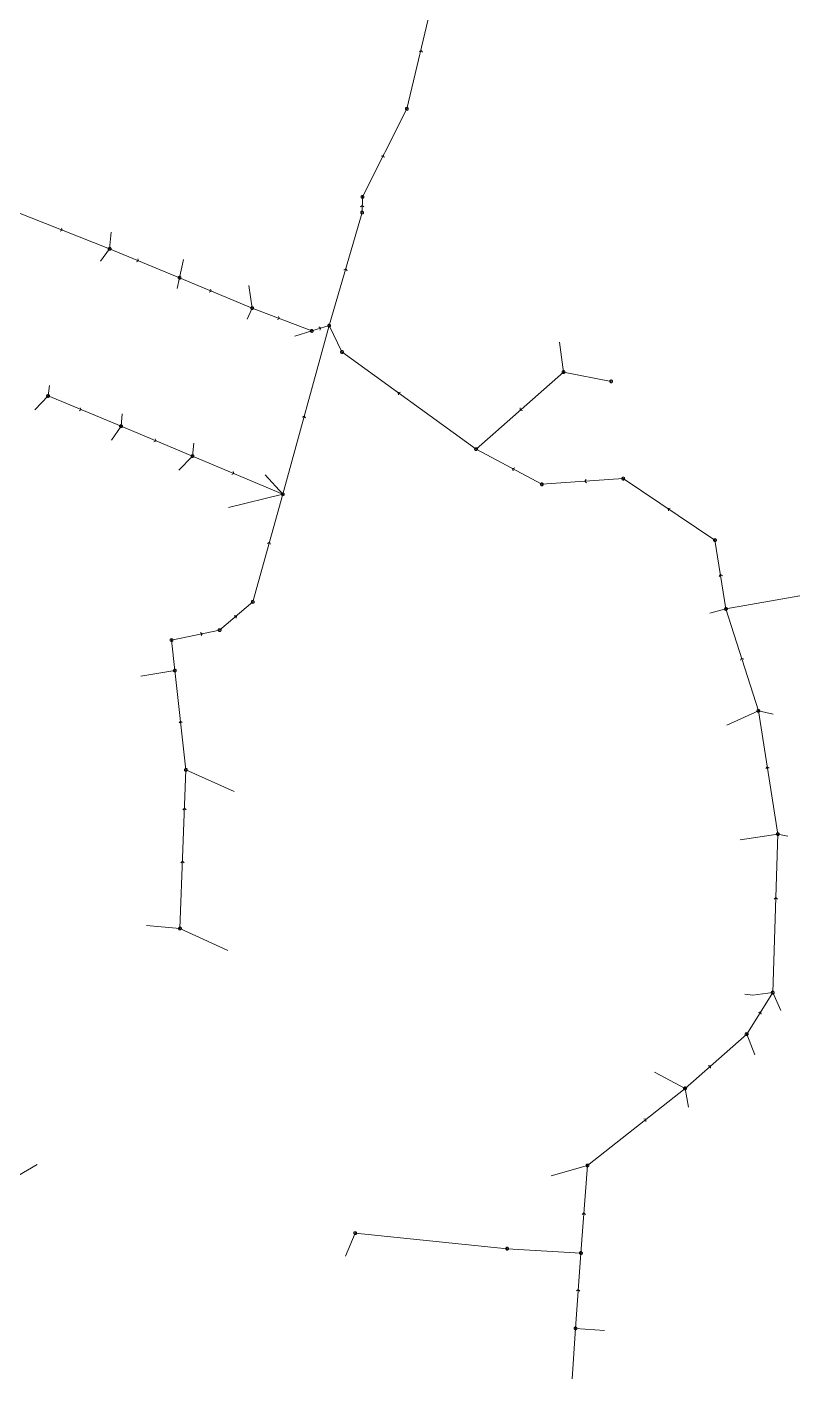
# Model space of a CAD drawing. Header units: metres. Extents: x 25504150 to 25508618, y 6694193 to 6702753.
# Drawn here: x 25505734.1 to 25505986.2, y 6701227.2 to 6701668.5 of the extents above; entities that cross this region are included whole.
import ezdxf

# ---------------------------------------------------------------- set-up
doc = ezdxf.new("R2010")
doc.units = ezdxf.units.M
for name, pattern in [('Sewer_node', [0]), ('Viemariputket', [0]), ('Viemarivarusteet', [0])]:
    doc.linetypes.add(name, pattern=pattern)
for name, color, linetype, lineweight in [('Sewer_node', 7, 'Sewer_node', 0), ('Viemariputket', 7, 'Viemariputket', 0), ('Viemarivarusteet', 7, 'Viemarivarusteet', 0)]:
    doc.layers.add(name, color=color, linetype=linetype, lineweight=lineweight)

msp = doc.modelspace()

# ---------------------------------------------------------------- linework, layer by layer
at = {"layer": 'Sewer_node', "color": 46, "linetype": 'Continuous', "true_color": 0x7f5f00, "flags": 128}
for points in [[(25505863.06, 6701660.3), (25505862.66, 6701660.93), (25505862.03, 6701660.53)], [(25505850.59, 6701625.96), (25505850.34, 6701626.66), (25505849.63, 6701626.42)], [(25505843.95, 6701609.81), (25505843.42, 6701610.34), (25505842.89, 6701609.82)], [(25505744.93, 6701601.92), (25505745.61, 6701602.24), (25505745.31, 6701602.91)], [(25505769.8, 6701591.91), (25505770.49, 6701592.22), (25505770.2, 6701592.9)], [(25505838.47, 6701589), (25505838.09, 6701589.65), (25505837.45, 6701589.28)], [(25505793.53, 6701582.02), (25505794.21, 6701582.32), (25505793.92, 6701583)], [(25505815.77, 6701573.06), (25505816.45, 6701573.39), (25505816.14, 6701574.06)], [(25505829.58, 6701569.62), (25505829.92, 6701570.29), (25505829.26, 6701570.63)], [(25505855.87, 6701549.34), (25505855.13, 6701549.2), (25505855.26, 6701548.47)], [(25505751.06, 6701543.31), (25505751.75, 6701543.61), (25505751.46, 6701544.29)], [(25505894.99, 6701544.21), (25505894.96, 6701543.46), (25505895.7, 6701543.42)], [(25505824.93, 6701540.93), (25505824.54, 6701541.57), (25505823.9, 6701541.19)], [(25505775.47, 6701533.15), (25505776.15, 6701533.45), (25505775.87, 6701534.13)], [(25505893.2, 6701524.62), (25505892.49, 6701524.38), (25505892.72, 6701523.67)], [(25505800.88, 6701522.47), (25505801.57, 6701522.78), (25505801.28, 6701523.46)], [(25505916.51, 6701520.83), (25505916.03, 6701520.25), (25505916.6, 6701519.77)], [(25505943.93, 6701511.51), (25505943.2, 6701511.34), (25505943.35, 6701510.62)], [(25505813.53, 6701499.69), (25505813.15, 6701500.34), (25505812.51, 6701499.97)], [(25505960.93, 6701489.39), (25505960.31, 6701489.81), (25505959.89, 6701489.21)], [(25505802.31, 6701475.55), (25505802.36, 6701476.3), (25505801.62, 6701476.36)], [(25505790.86, 6701469.88), (25505791.25, 6701470.52), (25505790.63, 6701470.91)], [(25505967.89, 6701462.17), (25505967.21, 6701462.49), (25505966.88, 6701461.83)], [(25505784.74, 6701441.5), (25505784.14, 6701441.95), (25505783.68, 6701441.37)], [(25505976.18, 6701426.64), (25505975.56, 6701427.06), (25505975.13, 6701426.46)], [(25505785.96, 6701413.01), (25505785.43, 6701413.54), (25505784.9, 6701413.03)], [(25505785.31, 6701395.68), (25505784.79, 6701396.21), (25505784.25, 6701395.7)], [(25505978.89, 6701383.83), (25505978.36, 6701384.36), (25505977.83, 6701383.85)], [(25505973.58, 6701346.3), (25505973.39, 6701347.03), (25505972.67, 6701346.85)], [(25505957.07, 6701328.7), (25505957.1, 6701329.45), (25505956.35, 6701329.49)], [(25505935.94, 6701311.28), (25505936.01, 6701312.03), (25505935.27, 6701312.1)], [(25505916.27, 6701280.88), (25505915.77, 6701281.44), (25505915.21, 6701280.95)], [(25505914.44, 6701255.92), (25505913.93, 6701256.48), (25505913.38, 6701255.98)]]:
    msp.add_lwpolyline(points, dxfattribs=at)
for points, elevation in [([(25505858.46, 6701641.86), (25505858.45, 6701641.93), (25505858.44, 6701642), (25505858.41, 6701642.07), (25505858.37, 6701642.13), (25505858.33, 6701642.19), (25505858.27, 6701642.23), (25505858.21, 6701642.27), (25505858.14, 6701642.3), (25505858.07, 6701642.31), (25505858, 6701642.32), (25505857.93, 6701642.31), (25505857.86, 6701642.3), (25505857.79, 6701642.27), (25505857.73, 6701642.23), (25505857.67, 6701642.19), (25505857.63, 6701642.13), (25505857.59, 6701642.07), (25505857.56, 6701642), (25505857.55, 6701641.93), (25505857.54, 6701641.86), (25505857.55, 6701641.79), (25505857.56, 6701641.72), (25505857.59, 6701641.65), (25505857.63, 6701641.59), (25505857.67, 6701641.53), (25505857.73, 6701641.49), (25505857.79, 6701641.45), (25505857.86, 6701641.42), (25505857.93, 6701641.41), (25505858, 6701641.4), (25505858.07, 6701641.41), (25505858.14, 6701641.42), (25505858.21, 6701641.45), (25505858.27, 6701641.49), (25505858.33, 6701641.53), (25505858.37, 6701641.59), (25505858.41, 6701641.65), (25505858.44, 6701641.72), (25505858.45, 6701641.79)], 42.02), ([(25505843.97, 6701613.08), (25505843.96, 6701613.15), (25505843.95, 6701613.22), (25505843.92, 6701613.29), (25505843.88, 6701613.35), (25505843.84, 6701613.41), (25505843.78, 6701613.45), (25505843.72, 6701613.49), (25505843.65, 6701613.52), (25505843.58, 6701613.53), (25505843.51, 6701613.54), (25505843.44, 6701613.53), (25505843.37, 6701613.52), (25505843.3, 6701613.49), (25505843.24, 6701613.45), (25505843.18, 6701613.41), (25505843.14, 6701613.35), (25505843.1, 6701613.29), (25505843.07, 6701613.22), (25505843.06, 6701613.15), (25505843.05, 6701613.08), (25505843.06, 6701613.01), (25505843.07, 6701612.94), (25505843.1, 6701612.87), (25505843.14, 6701612.81), (25505843.18, 6701612.75), (25505843.24, 6701612.71), (25505843.3, 6701612.67), (25505843.37, 6701612.64), (25505843.44, 6701612.63), (25505843.51, 6701612.62), (25505843.58, 6701612.63), (25505843.65, 6701612.64), (25505843.72, 6701612.67), (25505843.78, 6701612.71), (25505843.84, 6701612.75), (25505843.88, 6701612.81), (25505843.92, 6701612.87), (25505843.95, 6701612.94), (25505843.96, 6701613.01)], 42.11), ([(25505843.85, 6701607.98), (25505843.84, 6701608.05), (25505843.83, 6701608.12), (25505843.8, 6701608.19), (25505843.76, 6701608.25), (25505843.72, 6701608.31), (25505843.66, 6701608.35), (25505843.6, 6701608.39), (25505843.53, 6701608.42), (25505843.46, 6701608.43), (25505843.39, 6701608.44), (25505843.32, 6701608.43), (25505843.25, 6701608.42), (25505843.18, 6701608.39), (25505843.12, 6701608.35), (25505843.06, 6701608.31), (25505843.02, 6701608.25), (25505842.98, 6701608.19), (25505842.95, 6701608.12), (25505842.94, 6701608.05), (25505842.93, 6701607.98), (25505842.94, 6701607.91), (25505842.95, 6701607.84), (25505842.98, 6701607.77), (25505843.02, 6701607.71), (25505843.06, 6701607.65), (25505843.12, 6701607.61), (25505843.18, 6701607.57), (25505843.25, 6701607.54), (25505843.32, 6701607.53), (25505843.39, 6701607.52), (25505843.46, 6701607.53), (25505843.53, 6701607.54), (25505843.6, 6701607.57), (25505843.66, 6701607.61), (25505843.72, 6701607.65), (25505843.76, 6701607.71), (25505843.8, 6701607.77), (25505843.83, 6701607.84), (25505843.84, 6701607.91)], 41.41), ([(25505761.49, 6701596.15), (25505761.48, 6701596.22), (25505761.47, 6701596.29), (25505761.44, 6701596.36), (25505761.4, 6701596.42), (25505761.36, 6701596.48), (25505761.3, 6701596.52), (25505761.24, 6701596.56), (25505761.17, 6701596.59), (25505761.1, 6701596.6), (25505761.03, 6701596.61), (25505760.96, 6701596.6), (25505760.89, 6701596.59), (25505760.82, 6701596.56), (25505760.76, 6701596.52), (25505760.7, 6701596.48), (25505760.66, 6701596.42), (25505760.62, 6701596.36), (25505760.59, 6701596.29), (25505760.58, 6701596.22), (25505760.57, 6701596.15), (25505760.58, 6701596.08), (25505760.59, 6701596.01), (25505760.62, 6701595.94), (25505760.66, 6701595.88), (25505760.7, 6701595.82), (25505760.76, 6701595.78), (25505760.82, 6701595.74), (25505760.89, 6701595.71), (25505760.96, 6701595.7), (25505761.03, 6701595.69), (25505761.1, 6701595.7), (25505761.17, 6701595.71), (25505761.24, 6701595.74), (25505761.3, 6701595.78), (25505761.36, 6701595.82), (25505761.4, 6701595.88), (25505761.44, 6701595.94), (25505761.47, 6701596.01), (25505761.48, 6701596.08)], 42.6), ([(25505784.29, 6701586.71), (25505784.28, 6701586.78), (25505784.27, 6701586.85), (25505784.24, 6701586.92), (25505784.2, 6701586.98), (25505784.16, 6701587.04), (25505784.1, 6701587.08), (25505784.04, 6701587.12), (25505783.97, 6701587.15), (25505783.9, 6701587.16), (25505783.83, 6701587.17), (25505783.76, 6701587.16), (25505783.69, 6701587.15), (25505783.62, 6701587.12), (25505783.56, 6701587.08), (25505783.5, 6701587.04), (25505783.46, 6701586.98), (25505783.42, 6701586.92), (25505783.39, 6701586.85), (25505783.38, 6701586.78), (25505783.37, 6701586.71), (25505783.38, 6701586.64), (25505783.39, 6701586.57), (25505783.42, 6701586.5), (25505783.46, 6701586.44), (25505783.5, 6701586.38), (25505783.56, 6701586.34), (25505783.62, 6701586.3), (25505783.69, 6701586.27), (25505783.76, 6701586.26), (25505783.83, 6701586.25), (25505783.9, 6701586.26), (25505783.97, 6701586.27), (25505784.04, 6701586.3), (25505784.1, 6701586.34), (25505784.16, 6701586.38), (25505784.2, 6701586.44), (25505784.24, 6701586.5), (25505784.27, 6701586.57), (25505784.28, 6701586.64)], 42.48), ([(25505807.98, 6701576.8), (25505807.97, 6701576.87), (25505807.96, 6701576.94), (25505807.93, 6701577.01), (25505807.89, 6701577.07), (25505807.85, 6701577.13), (25505807.79, 6701577.17), (25505807.73, 6701577.21), (25505807.66, 6701577.24), (25505807.59, 6701577.25), (25505807.52, 6701577.26), (25505807.45, 6701577.25), (25505807.38, 6701577.24), (25505807.31, 6701577.21), (25505807.25, 6701577.17), (25505807.19, 6701577.13), (25505807.15, 6701577.07), (25505807.11, 6701577.01), (25505807.08, 6701576.94), (25505807.07, 6701576.87), (25505807.06, 6701576.8), (25505807.07, 6701576.73), (25505807.08, 6701576.66), (25505807.11, 6701576.59), (25505807.15, 6701576.53), (25505807.19, 6701576.47), (25505807.25, 6701576.43), (25505807.31, 6701576.39), (25505807.38, 6701576.36), (25505807.45, 6701576.35), (25505807.52, 6701576.34), (25505807.59, 6701576.35), (25505807.66, 6701576.36), (25505807.73, 6701576.39), (25505807.79, 6701576.43), (25505807.85, 6701576.47), (25505807.89, 6701576.53), (25505807.93, 6701576.59), (25505807.96, 6701576.66), (25505807.97, 6701576.73)], 42.34), ([(25505827.44, 6701569.34), (25505827.43, 6701569.41), (25505827.42, 6701569.48), (25505827.39, 6701569.55), (25505827.35, 6701569.61), (25505827.31, 6701569.67), (25505827.25, 6701569.71), (25505827.19, 6701569.75), (25505827.12, 6701569.78), (25505827.05, 6701569.79), (25505826.98, 6701569.8), (25505826.91, 6701569.79), (25505826.84, 6701569.78), (25505826.77, 6701569.75), (25505826.71, 6701569.71), (25505826.65, 6701569.67), (25505826.61, 6701569.61), (25505826.57, 6701569.55), (25505826.54, 6701569.48), (25505826.53, 6701569.41), (25505826.52, 6701569.34), (25505826.53, 6701569.27), (25505826.54, 6701569.2), (25505826.57, 6701569.13), (25505826.61, 6701569.07), (25505826.65, 6701569.01), (25505826.71, 6701568.97), (25505826.77, 6701568.93), (25505826.84, 6701568.9), (25505826.91, 6701568.89), (25505826.98, 6701568.88), (25505827.05, 6701568.89), (25505827.12, 6701568.9), (25505827.19, 6701568.93), (25505827.25, 6701568.97), (25505827.31, 6701569.01), (25505827.35, 6701569.07), (25505827.39, 6701569.13), (25505827.42, 6701569.2), (25505827.43, 6701569.27)], 42.25), ([(25505833.11, 6701571.08), (25505833.1, 6701571.15), (25505833.09, 6701571.22), (25505833.06, 6701571.29), (25505833.02, 6701571.35), (25505832.98, 6701571.41), (25505832.92, 6701571.45), (25505832.86, 6701571.49), (25505832.79, 6701571.52), (25505832.72, 6701571.53), (25505832.65, 6701571.54), (25505832.58, 6701571.53), (25505832.51, 6701571.52), (25505832.44, 6701571.49), (25505832.38, 6701571.45), (25505832.32, 6701571.41), (25505832.28, 6701571.35), (25505832.24, 6701571.29), (25505832.21, 6701571.22), (25505832.2, 6701571.15), (25505832.19, 6701571.08), (25505832.2, 6701571.01), (25505832.21, 6701570.94), (25505832.24, 6701570.87), (25505832.28, 6701570.81), (25505832.32, 6701570.75), (25505832.38, 6701570.71), (25505832.44, 6701570.67), (25505832.51, 6701570.64), (25505832.58, 6701570.63), (25505832.65, 6701570.62), (25505832.72, 6701570.63), (25505832.79, 6701570.64), (25505832.86, 6701570.67), (25505832.92, 6701570.71), (25505832.98, 6701570.75), (25505833.02, 6701570.81), (25505833.06, 6701570.87), (25505833.09, 6701570.94), (25505833.1, 6701571.01)], 41.82), ([(25505837.29, 6701562.47), (25505837.28, 6701562.54), (25505837.27, 6701562.61), (25505837.24, 6701562.68), (25505837.2, 6701562.74), (25505837.16, 6701562.8), (25505837.1, 6701562.84), (25505837.04, 6701562.88), (25505836.97, 6701562.91), (25505836.9, 6701562.92), (25505836.83, 6701562.93), (25505836.76, 6701562.92), (25505836.69, 6701562.91), (25505836.62, 6701562.88), (25505836.56, 6701562.84), (25505836.5, 6701562.8), (25505836.46, 6701562.74), (25505836.42, 6701562.68), (25505836.39, 6701562.61), (25505836.38, 6701562.54), (25505836.37, 6701562.47), (25505836.38, 6701562.4), (25505836.39, 6701562.33), (25505836.42, 6701562.26), (25505836.46, 6701562.2), (25505836.5, 6701562.14), (25505836.56, 6701562.1), (25505836.62, 6701562.06), (25505836.69, 6701562.03), (25505836.76, 6701562.02), (25505836.83, 6701562.01), (25505836.9, 6701562.02), (25505836.97, 6701562.03), (25505837.04, 6701562.06), (25505837.1, 6701562.1), (25505837.16, 6701562.14), (25505837.2, 6701562.2), (25505837.24, 6701562.26), (25505837.27, 6701562.33), (25505837.28, 6701562.4)], 42.02), ([(25505909.58, 6701555.93), (25505909.57, 6701556), (25505909.56, 6701556.08), (25505909.53, 6701556.14), (25505909.49, 6701556.21), (25505909.44, 6701556.26), (25505909.39, 6701556.31), (25505909.32, 6701556.35), (25505909.26, 6701556.38), (25505909.18, 6701556.39), (25505909.11, 6701556.4), (25505909.04, 6701556.39), (25505908.96, 6701556.38), (25505908.9, 6701556.35), (25505908.83, 6701556.31), (25505908.78, 6701556.26), (25505908.73, 6701556.21), (25505908.69, 6701556.14), (25505908.66, 6701556.08), (25505908.65, 6701556), (25505908.64, 6701555.93), (25505908.65, 6701555.86), (25505908.66, 6701555.78), (25505908.69, 6701555.72), (25505908.73, 6701555.65), (25505908.78, 6701555.6), (25505908.83, 6701555.55), (25505908.9, 6701555.51), (25505908.96, 6701555.48), (25505909.04, 6701555.47), (25505909.11, 6701555.46), (25505909.18, 6701555.47), (25505909.26, 6701555.48), (25505909.32, 6701555.51), (25505909.39, 6701555.55), (25505909.44, 6701555.6), (25505909.49, 6701555.65), (25505909.53, 6701555.72), (25505909.56, 6701555.78), (25505909.57, 6701555.86)], 42.89), ([(25505741.38, 6701548.11), (25505741.37, 6701548.18), (25505741.36, 6701548.25), (25505741.33, 6701548.32), (25505741.29, 6701548.38), (25505741.25, 6701548.44), (25505741.19, 6701548.48), (25505741.13, 6701548.52), (25505741.06, 6701548.55), (25505740.99, 6701548.56), (25505740.92, 6701548.57), (25505740.85, 6701548.56), (25505740.78, 6701548.55), (25505740.71, 6701548.52), (25505740.65, 6701548.48), (25505740.59, 6701548.44), (25505740.55, 6701548.38), (25505740.51, 6701548.32), (25505740.48, 6701548.25), (25505740.47, 6701548.18), (25505740.46, 6701548.11), (25505740.47, 6701548.04), (25505740.48, 6701547.97), (25505740.51, 6701547.9), (25505740.55, 6701547.84), (25505740.59, 6701547.78), (25505740.65, 6701547.74), (25505740.71, 6701547.7), (25505740.78, 6701547.67), (25505740.85, 6701547.66), (25505740.92, 6701547.65), (25505740.99, 6701547.66), (25505741.06, 6701547.67), (25505741.13, 6701547.7), (25505741.19, 6701547.74), (25505741.25, 6701547.78), (25505741.29, 6701547.84), (25505741.33, 6701547.9), (25505741.36, 6701547.97), (25505741.37, 6701548.04)], 42.96), ([(25505765.2, 6701538.23), (25505765.19, 6701538.3), (25505765.18, 6701538.37), (25505765.15, 6701538.44), (25505765.11, 6701538.5), (25505765.07, 6701538.56), (25505765.01, 6701538.6), (25505764.95, 6701538.64), (25505764.88, 6701538.67), (25505764.81, 6701538.68), (25505764.74, 6701538.69), (25505764.67, 6701538.68), (25505764.6, 6701538.67), (25505764.53, 6701538.64), (25505764.47, 6701538.6), (25505764.41, 6701538.56), (25505764.37, 6701538.5), (25505764.33, 6701538.44), (25505764.3, 6701538.37), (25505764.29, 6701538.3), (25505764.28, 6701538.23), (25505764.29, 6701538.16), (25505764.3, 6701538.09), (25505764.33, 6701538.02), (25505764.37, 6701537.96), (25505764.41, 6701537.9), (25505764.47, 6701537.86), (25505764.53, 6701537.82), (25505764.6, 6701537.79), (25505764.67, 6701537.78), (25505764.74, 6701537.77), (25505764.81, 6701537.78), (25505764.88, 6701537.79), (25505764.95, 6701537.82), (25505765.01, 6701537.86), (25505765.07, 6701537.9), (25505765.11, 6701537.96), (25505765.15, 6701538.02), (25505765.18, 6701538.09), (25505765.19, 6701538.16)], 42.78), ([(25505788.49, 6701528.48), (25505788.48, 6701528.55), (25505788.47, 6701528.62), (25505788.44, 6701528.69), (25505788.4, 6701528.75), (25505788.36, 6701528.81), (25505788.3, 6701528.85), (25505788.24, 6701528.89), (25505788.17, 6701528.92), (25505788.1, 6701528.93), (25505788.03, 6701528.94), (25505787.96, 6701528.93), (25505787.89, 6701528.92), (25505787.82, 6701528.89), (25505787.76, 6701528.85), (25505787.7, 6701528.81), (25505787.66, 6701528.75), (25505787.62, 6701528.69), (25505787.59, 6701528.62), (25505787.58, 6701528.55), (25505787.57, 6701528.48), (25505787.58, 6701528.41), (25505787.59, 6701528.34), (25505787.62, 6701528.27), (25505787.66, 6701528.21), (25505787.7, 6701528.15), (25505787.76, 6701528.11), (25505787.82, 6701528.07), (25505787.89, 6701528.04), (25505787.96, 6701528.03), (25505788.03, 6701528.02), (25505788.1, 6701528.03), (25505788.17, 6701528.04), (25505788.24, 6701528.07), (25505788.3, 6701528.11), (25505788.36, 6701528.15), (25505788.4, 6701528.21), (25505788.44, 6701528.27), (25505788.47, 6701528.34), (25505788.48, 6701528.41)], 42.61), ([(25505881.02, 6701530.77), (25505881.01, 6701530.84), (25505881, 6701530.91), (25505880.97, 6701530.98), (25505880.93, 6701531.04), (25505880.89, 6701531.1), (25505880.83, 6701531.14), (25505880.77, 6701531.18), (25505880.7, 6701531.21), (25505880.63, 6701531.22), (25505880.56, 6701531.23), (25505880.49, 6701531.22), (25505880.42, 6701531.21), (25505880.35, 6701531.18), (25505880.29, 6701531.14), (25505880.23, 6701531.1), (25505880.19, 6701531.04), (25505880.15, 6701530.98), (25505880.12, 6701530.91), (25505880.11, 6701530.84), (25505880.1, 6701530.77), (25505880.11, 6701530.7), (25505880.12, 6701530.63), (25505880.15, 6701530.56), (25505880.19, 6701530.5), (25505880.23, 6701530.44), (25505880.29, 6701530.4), (25505880.35, 6701530.36), (25505880.42, 6701530.33), (25505880.49, 6701530.32), (25505880.56, 6701530.31), (25505880.63, 6701530.32), (25505880.7, 6701530.33), (25505880.77, 6701530.36), (25505880.83, 6701530.4), (25505880.89, 6701530.44), (25505880.93, 6701530.5), (25505880.97, 6701530.56), (25505881, 6701530.63), (25505881.01, 6701530.7)], 43.28), ([(25505929.06, 6701521.13), (25505929.05, 6701521.2), (25505929.04, 6701521.27), (25505929.01, 6701521.34), (25505928.97, 6701521.4), (25505928.93, 6701521.46), (25505928.87, 6701521.5), (25505928.81, 6701521.54), (25505928.74, 6701521.57), (25505928.67, 6701521.58), (25505928.6, 6701521.59), (25505928.53, 6701521.58), (25505928.46, 6701521.57), (25505928.39, 6701521.54), (25505928.33, 6701521.5), (25505928.27, 6701521.46), (25505928.23, 6701521.4), (25505928.19, 6701521.34), (25505928.16, 6701521.27), (25505928.15, 6701521.2), (25505928.14, 6701521.13), (25505928.15, 6701521.06), (25505928.16, 6701520.99), (25505928.19, 6701520.92), (25505928.23, 6701520.86), (25505928.27, 6701520.8), (25505928.33, 6701520.76), (25505928.39, 6701520.72), (25505928.46, 6701520.69), (25505928.53, 6701520.68), (25505928.6, 6701520.67), (25505928.67, 6701520.68), (25505928.74, 6701520.69), (25505928.81, 6701520.72), (25505928.87, 6701520.76), (25505928.93, 6701520.8), (25505928.97, 6701520.86), (25505929.01, 6701520.92), (25505929.04, 6701520.99), (25505929.05, 6701521.06)], 42.02), ([(25505817.99, 6701516.05), (25505817.98, 6701516.12), (25505817.97, 6701516.19), (25505817.94, 6701516.26), (25505817.9, 6701516.32), (25505817.86, 6701516.38), (25505817.8, 6701516.42), (25505817.74, 6701516.46), (25505817.67, 6701516.49), (25505817.6, 6701516.5), (25505817.53, 6701516.51), (25505817.46, 6701516.5), (25505817.39, 6701516.49), (25505817.32, 6701516.46), (25505817.26, 6701516.42), (25505817.2, 6701516.38), (25505817.16, 6701516.32), (25505817.12, 6701516.26), (25505817.09, 6701516.19), (25505817.08, 6701516.12), (25505817.07, 6701516.05), (25505817.08, 6701515.98), (25505817.09, 6701515.91), (25505817.12, 6701515.84), (25505817.16, 6701515.78), (25505817.2, 6701515.72), (25505817.26, 6701515.68), (25505817.32, 6701515.64), (25505817.39, 6701515.61), (25505817.46, 6701515.6), (25505817.53, 6701515.59), (25505817.6, 6701515.6), (25505817.67, 6701515.61), (25505817.74, 6701515.64), (25505817.8, 6701515.68), (25505817.86, 6701515.72), (25505817.9, 6701515.78), (25505817.94, 6701515.84), (25505817.97, 6701515.91), (25505817.98, 6701515.98)], 42.37), ([(25505902.49, 6701519.27), (25505902.48, 6701519.34), (25505902.47, 6701519.41), (25505902.44, 6701519.48), (25505902.4, 6701519.54), (25505902.36, 6701519.6), (25505902.3, 6701519.64), (25505902.24, 6701519.68), (25505902.17, 6701519.71), (25505902.1, 6701519.72), (25505902.03, 6701519.73), (25505901.96, 6701519.72), (25505901.89, 6701519.71), (25505901.82, 6701519.68), (25505901.76, 6701519.64), (25505901.7, 6701519.6), (25505901.66, 6701519.54), (25505901.62, 6701519.48), (25505901.59, 6701519.41), (25505901.58, 6701519.34), (25505901.57, 6701519.27), (25505901.58, 6701519.2), (25505901.59, 6701519.13), (25505901.62, 6701519.06), (25505901.66, 6701519), (25505901.7, 6701518.94), (25505901.76, 6701518.9), (25505901.82, 6701518.86), (25505901.89, 6701518.83), (25505901.96, 6701518.82), (25505902.03, 6701518.81), (25505902.1, 6701518.82), (25505902.17, 6701518.83), (25505902.24, 6701518.86), (25505902.3, 6701518.9), (25505902.36, 6701518.94), (25505902.4, 6701519), (25505902.44, 6701519.06), (25505902.47, 6701519.13), (25505902.48, 6701519.2)], 42.92), ([(25505958.99, 6701501.07), (25505958.98, 6701501.14), (25505958.97, 6701501.22), (25505958.94, 6701501.28), (25505958.9, 6701501.35), (25505958.85, 6701501.4), (25505958.8, 6701501.45), (25505958.73, 6701501.49), (25505958.67, 6701501.52), (25505958.59, 6701501.53), (25505958.52, 6701501.54), (25505958.45, 6701501.53), (25505958.37, 6701501.52), (25505958.31, 6701501.49), (25505958.24, 6701501.45), (25505958.19, 6701501.4), (25505958.14, 6701501.35), (25505958.1, 6701501.28), (25505958.07, 6701501.22), (25505958.06, 6701501.14), (25505958.05, 6701501.07), (25505958.06, 6701501), (25505958.07, 6701500.92), (25505958.1, 6701500.86), (25505958.14, 6701500.79), (25505958.19, 6701500.74), (25505958.24, 6701500.69), (25505958.31, 6701500.65), (25505958.37, 6701500.62), (25505958.45, 6701500.61), (25505958.52, 6701500.6), (25505958.59, 6701500.61), (25505958.67, 6701500.62), (25505958.73, 6701500.65), (25505958.8, 6701500.69), (25505958.85, 6701500.74), (25505958.9, 6701500.79), (25505958.94, 6701500.86), (25505958.97, 6701500.92), (25505958.98, 6701501)], 42.82), ([(25505808.18, 6701480.9), (25505808.17, 6701480.97), (25505808.16, 6701481.04), (25505808.13, 6701481.11), (25505808.09, 6701481.17), (25505808.05, 6701481.23), (25505807.99, 6701481.27), (25505807.93, 6701481.31), (25505807.86, 6701481.34), (25505807.79, 6701481.35), (25505807.72, 6701481.36), (25505807.65, 6701481.35), (25505807.58, 6701481.34), (25505807.51, 6701481.31), (25505807.45, 6701481.27), (25505807.39, 6701481.23), (25505807.35, 6701481.17), (25505807.31, 6701481.11), (25505807.28, 6701481.04), (25505807.27, 6701480.97), (25505807.26, 6701480.9), (25505807.27, 6701480.83), (25505807.28, 6701480.76), (25505807.31, 6701480.69), (25505807.35, 6701480.63), (25505807.39, 6701480.57), (25505807.45, 6701480.53), (25505807.51, 6701480.49), (25505807.58, 6701480.46), (25505807.65, 6701480.45), (25505807.72, 6701480.44), (25505807.79, 6701480.45), (25505807.86, 6701480.46), (25505807.93, 6701480.49), (25505807.99, 6701480.53), (25505808.05, 6701480.57), (25505808.09, 6701480.63), (25505808.13, 6701480.69), (25505808.16, 6701480.76), (25505808.17, 6701480.83)], 42.57), ([(25505962.56, 6701478.58), (25505962.55, 6701478.65), (25505962.54, 6701478.72), (25505962.51, 6701478.79), (25505962.47, 6701478.85), (25505962.43, 6701478.91), (25505962.37, 6701478.95), (25505962.31, 6701478.99), (25505962.24, 6701479.02), (25505962.17, 6701479.03), (25505962.1, 6701479.04), (25505962.03, 6701479.03), (25505961.96, 6701479.02), (25505961.89, 6701478.99), (25505961.83, 6701478.95), (25505961.77, 6701478.91), (25505961.73, 6701478.85), (25505961.69, 6701478.79), (25505961.66, 6701478.72), (25505961.65, 6701478.65), (25505961.64, 6701478.58), (25505961.65, 6701478.51), (25505961.66, 6701478.44), (25505961.69, 6701478.37), (25505961.73, 6701478.31), (25505961.77, 6701478.25), (25505961.83, 6701478.21), (25505961.89, 6701478.17), (25505961.96, 6701478.14), (25505962.03, 6701478.13), (25505962.1, 6701478.12), (25505962.17, 6701478.13), (25505962.24, 6701478.14), (25505962.31, 6701478.17), (25505962.37, 6701478.21), (25505962.43, 6701478.25), (25505962.47, 6701478.31), (25505962.51, 6701478.37), (25505962.54, 6701478.44), (25505962.55, 6701478.51)], 42.92), ([(25505797.37, 6701471.68), (25505797.36, 6701471.75), (25505797.35, 6701471.83), (25505797.32, 6701471.89), (25505797.28, 6701471.96), (25505797.23, 6701472.01), (25505797.18, 6701472.06), (25505797.11, 6701472.1), (25505797.05, 6701472.13), (25505796.97, 6701472.14), (25505796.9, 6701472.15), (25505796.83, 6701472.14), (25505796.75, 6701472.13), (25505796.69, 6701472.1), (25505796.62, 6701472.06), (25505796.57, 6701472.01), (25505796.52, 6701471.96), (25505796.48, 6701471.89), (25505796.45, 6701471.83), (25505796.44, 6701471.75), (25505796.43, 6701471.68), (25505796.44, 6701471.61), (25505796.45, 6701471.53), (25505796.48, 6701471.47), (25505796.52, 6701471.4), (25505796.57, 6701471.35), (25505796.62, 6701471.3), (25505796.69, 6701471.26), (25505796.75, 6701471.23), (25505796.83, 6701471.22), (25505796.9, 6701471.21), (25505796.97, 6701471.22), (25505797.05, 6701471.23), (25505797.11, 6701471.26), (25505797.18, 6701471.3), (25505797.23, 6701471.35), (25505797.28, 6701471.4), (25505797.32, 6701471.47), (25505797.35, 6701471.53), (25505797.36, 6701471.61)], 42.49), ([(25505781.69, 6701468.43), (25505781.68, 6701468.5), (25505781.67, 6701468.57), (25505781.64, 6701468.64), (25505781.6, 6701468.7), (25505781.56, 6701468.76), (25505781.5, 6701468.8), (25505781.44, 6701468.84), (25505781.37, 6701468.87), (25505781.3, 6701468.88), (25505781.23, 6701468.89), (25505781.16, 6701468.88), (25505781.09, 6701468.87), (25505781.02, 6701468.84), (25505780.96, 6701468.8), (25505780.9, 6701468.76), (25505780.86, 6701468.7), (25505780.82, 6701468.64), (25505780.79, 6701468.57), (25505780.78, 6701468.5), (25505780.77, 6701468.43), (25505780.78, 6701468.36), (25505780.79, 6701468.29), (25505780.82, 6701468.22), (25505780.86, 6701468.16), (25505780.9, 6701468.1), (25505780.96, 6701468.06), (25505781.02, 6701468.02), (25505781.09, 6701467.99), (25505781.16, 6701467.98), (25505781.23, 6701467.97), (25505781.3, 6701467.98), (25505781.37, 6701467.99), (25505781.44, 6701468.02), (25505781.5, 6701468.06), (25505781.56, 6701468.1), (25505781.6, 6701468.16), (25505781.64, 6701468.22), (25505781.67, 6701468.29), (25505781.68, 6701468.36)], 42.57), ([(25505782.77, 6701458.46), (25505782.76, 6701458.53), (25505782.75, 6701458.6), (25505782.72, 6701458.67), (25505782.68, 6701458.73), (25505782.64, 6701458.79), (25505782.58, 6701458.83), (25505782.52, 6701458.87), (25505782.45, 6701458.9), (25505782.38, 6701458.91), (25505782.31, 6701458.92), (25505782.24, 6701458.91), (25505782.17, 6701458.9), (25505782.1, 6701458.87), (25505782.04, 6701458.83), (25505781.98, 6701458.79), (25505781.94, 6701458.73), (25505781.9, 6701458.67), (25505781.87, 6701458.6), (25505781.86, 6701458.53), (25505781.85, 6701458.46), (25505781.86, 6701458.39), (25505781.87, 6701458.32), (25505781.9, 6701458.25), (25505781.94, 6701458.19), (25505781.98, 6701458.13), (25505782.04, 6701458.09), (25505782.1, 6701458.05), (25505782.17, 6701458.02), (25505782.24, 6701458.01), (25505782.31, 6701458), (25505782.38, 6701458.01), (25505782.45, 6701458.02), (25505782.52, 6701458.05), (25505782.58, 6701458.09), (25505782.64, 6701458.13), (25505782.68, 6701458.19), (25505782.72, 6701458.25), (25505782.75, 6701458.32), (25505782.76, 6701458.39)], 42.47), ([(25505973.13, 6701445.33), (25505973.12, 6701445.4), (25505973.11, 6701445.47), (25505973.08, 6701445.54), (25505973.04, 6701445.6), (25505973, 6701445.66), (25505972.94, 6701445.7), (25505972.88, 6701445.74), (25505972.81, 6701445.77), (25505972.74, 6701445.78), (25505972.67, 6701445.79), (25505972.6, 6701445.78), (25505972.53, 6701445.77), (25505972.46, 6701445.74), (25505972.4, 6701445.7), (25505972.34, 6701445.66), (25505972.3, 6701445.6), (25505972.26, 6701445.54), (25505972.23, 6701445.47), (25505972.22, 6701445.4), (25505972.21, 6701445.33), (25505972.22, 6701445.26), (25505972.23, 6701445.19), (25505972.26, 6701445.12), (25505972.3, 6701445.06), (25505972.34, 6701445), (25505972.4, 6701444.96), (25505972.46, 6701444.92), (25505972.53, 6701444.89), (25505972.6, 6701444.88), (25505972.67, 6701444.87), (25505972.74, 6701444.88), (25505972.81, 6701444.89), (25505972.88, 6701444.92), (25505972.94, 6701444.96), (25505973, 6701445), (25505973.04, 6701445.06), (25505973.08, 6701445.12), (25505973.11, 6701445.19), (25505973.12, 6701445.26)], 43.11), ([(25505786.36, 6701426.07), (25505786.35, 6701426.14), (25505786.34, 6701426.21), (25505786.31, 6701426.28), (25505786.27, 6701426.34), (25505786.23, 6701426.4), (25505786.17, 6701426.44), (25505786.11, 6701426.48), (25505786.04, 6701426.51), (25505785.97, 6701426.52), (25505785.9, 6701426.53), (25505785.83, 6701426.52), (25505785.76, 6701426.51), (25505785.69, 6701426.48), (25505785.63, 6701426.44), (25505785.57, 6701426.4), (25505785.53, 6701426.34), (25505785.49, 6701426.28), (25505785.46, 6701426.21), (25505785.45, 6701426.14), (25505785.44, 6701426.07), (25505785.45, 6701426), (25505785.46, 6701425.93), (25505785.49, 6701425.86), (25505785.53, 6701425.8), (25505785.57, 6701425.74), (25505785.63, 6701425.7), (25505785.69, 6701425.66), (25505785.76, 6701425.63), (25505785.83, 6701425.62), (25505785.9, 6701425.61), (25505785.97, 6701425.62), (25505786.04, 6701425.63), (25505786.11, 6701425.66), (25505786.17, 6701425.7), (25505786.23, 6701425.74), (25505786.27, 6701425.8), (25505786.31, 6701425.86), (25505786.34, 6701425.93), (25505786.35, 6701426)], 42.77), ([(25505979.49, 6701405.09), (25505979.48, 6701405.16), (25505979.47, 6701405.23), (25505979.44, 6701405.3), (25505979.4, 6701405.36), (25505979.36, 6701405.42), (25505979.3, 6701405.46), (25505979.24, 6701405.5), (25505979.17, 6701405.53), (25505979.1, 6701405.54), (25505979.03, 6701405.55), (25505978.96, 6701405.54), (25505978.89, 6701405.53), (25505978.82, 6701405.5), (25505978.76, 6701405.46), (25505978.7, 6701405.42), (25505978.66, 6701405.36), (25505978.62, 6701405.3), (25505978.59, 6701405.23), (25505978.58, 6701405.16), (25505978.57, 6701405.09), (25505978.58, 6701405.02), (25505978.59, 6701404.95), (25505978.62, 6701404.88), (25505978.66, 6701404.82), (25505978.7, 6701404.76), (25505978.76, 6701404.72), (25505978.82, 6701404.68), (25505978.89, 6701404.65), (25505978.96, 6701404.64), (25505979.03, 6701404.63), (25505979.1, 6701404.64), (25505979.17, 6701404.65), (25505979.24, 6701404.68), (25505979.3, 6701404.72), (25505979.36, 6701404.76), (25505979.4, 6701404.82), (25505979.44, 6701404.88), (25505979.47, 6701404.95), (25505979.48, 6701405.02)], 43.48), ([(25505784.44, 6701374.28), (25505784.43, 6701374.35), (25505784.42, 6701374.43), (25505784.39, 6701374.49), (25505784.35, 6701374.56), (25505784.3, 6701374.61), (25505784.25, 6701374.66), (25505784.18, 6701374.7), (25505784.12, 6701374.73), (25505784.04, 6701374.74), (25505783.97, 6701374.75), (25505783.9, 6701374.74), (25505783.82, 6701374.73), (25505783.76, 6701374.7), (25505783.69, 6701374.66), (25505783.64, 6701374.61), (25505783.59, 6701374.56), (25505783.55, 6701374.49), (25505783.52, 6701374.43), (25505783.51, 6701374.35), (25505783.5, 6701374.28), (25505783.51, 6701374.21), (25505783.52, 6701374.13), (25505783.55, 6701374.07), (25505783.59, 6701374), (25505783.64, 6701373.95), (25505783.69, 6701373.9), (25505783.76, 6701373.86), (25505783.82, 6701373.83), (25505783.9, 6701373.82), (25505783.97, 6701373.81), (25505784.04, 6701373.82), (25505784.12, 6701373.83), (25505784.18, 6701373.86), (25505784.25, 6701373.9), (25505784.3, 6701373.95), (25505784.35, 6701374), (25505784.39, 6701374.07), (25505784.42, 6701374.13), (25505784.43, 6701374.21)], 43.11), ([(25505977.83, 6701353.36), (25505977.82, 6701353.43), (25505977.81, 6701353.51), (25505977.78, 6701353.57), (25505977.74, 6701353.64), (25505977.69, 6701353.69), (25505977.64, 6701353.74), (25505977.57, 6701353.78), (25505977.51, 6701353.81), (25505977.43, 6701353.82), (25505977.36, 6701353.83), (25505977.29, 6701353.82), (25505977.21, 6701353.81), (25505977.15, 6701353.78), (25505977.08, 6701353.74), (25505977.03, 6701353.69), (25505976.98, 6701353.64), (25505976.94, 6701353.57), (25505976.91, 6701353.51), (25505976.9, 6701353.43), (25505976.89, 6701353.36), (25505976.9, 6701353.29), (25505976.91, 6701353.21), (25505976.94, 6701353.15), (25505976.98, 6701353.08), (25505977.03, 6701353.03), (25505977.08, 6701352.98), (25505977.15, 6701352.94), (25505977.21, 6701352.91), (25505977.29, 6701352.9), (25505977.36, 6701352.89), (25505977.43, 6701352.9), (25505977.51, 6701352.91), (25505977.57, 6701352.94), (25505977.64, 6701352.98), (25505977.69, 6701353.03), (25505977.74, 6701353.08), (25505977.78, 6701353.15), (25505977.81, 6701353.21), (25505977.82, 6701353.29)], 43.24), ([(25505969.33, 6701339.81), (25505969.32, 6701339.88), (25505969.31, 6701339.96), (25505969.28, 6701340.02), (25505969.24, 6701340.09), (25505969.19, 6701340.14), (25505969.14, 6701340.19), (25505969.07, 6701340.23), (25505969.01, 6701340.26), (25505968.93, 6701340.27), (25505968.86, 6701340.28), (25505968.79, 6701340.27), (25505968.71, 6701340.26), (25505968.65, 6701340.23), (25505968.58, 6701340.19), (25505968.53, 6701340.14), (25505968.48, 6701340.09), (25505968.44, 6701340.02), (25505968.41, 6701339.96), (25505968.4, 6701339.88), (25505968.39, 6701339.81), (25505968.4, 6701339.74), (25505968.41, 6701339.66), (25505968.44, 6701339.6), (25505968.48, 6701339.53), (25505968.53, 6701339.48), (25505968.58, 6701339.43), (25505968.65, 6701339.39), (25505968.71, 6701339.36), (25505968.79, 6701339.35), (25505968.86, 6701339.34), (25505968.93, 6701339.35), (25505969.01, 6701339.36), (25505969.07, 6701339.39), (25505969.14, 6701339.43), (25505969.19, 6701339.48), (25505969.24, 6701339.53), (25505969.28, 6701339.6), (25505969.31, 6701339.66), (25505969.32, 6701339.74)], 43.31), ([(25505949.21, 6701322.1), (25505949.2, 6701322.17), (25505949.19, 6701322.24), (25505949.16, 6701322.31), (25505949.12, 6701322.37), (25505949.08, 6701322.43), (25505949.02, 6701322.47), (25505948.96, 6701322.51), (25505948.89, 6701322.54), (25505948.82, 6701322.55), (25505948.75, 6701322.56), (25505948.68, 6701322.55), (25505948.61, 6701322.54), (25505948.54, 6701322.51), (25505948.48, 6701322.47), (25505948.42, 6701322.43), (25505948.38, 6701322.37), (25505948.34, 6701322.31), (25505948.31, 6701322.24), (25505948.3, 6701322.17), (25505948.29, 6701322.1), (25505948.3, 6701322.03), (25505948.31, 6701321.96), (25505948.34, 6701321.89), (25505948.38, 6701321.83), (25505948.42, 6701321.77), (25505948.48, 6701321.73), (25505948.54, 6701321.69), (25505948.61, 6701321.66), (25505948.68, 6701321.65), (25505948.75, 6701321.64), (25505948.82, 6701321.65), (25505948.89, 6701321.66), (25505948.96, 6701321.69), (25505949.02, 6701321.73), (25505949.08, 6701321.77), (25505949.12, 6701321.83), (25505949.16, 6701321.89), (25505949.19, 6701321.96), (25505949.2, 6701322.03)], 43.56), ([(25505917.38, 6701296.93), (25505917.37, 6701297), (25505917.36, 6701297.07), (25505917.33, 6701297.14), (25505917.29, 6701297.2), (25505917.25, 6701297.26), (25505917.19, 6701297.3), (25505917.13, 6701297.34), (25505917.06, 6701297.37), (25505916.99, 6701297.38), (25505916.92, 6701297.39), (25505916.85, 6701297.38), (25505916.78, 6701297.37), (25505916.71, 6701297.34), (25505916.65, 6701297.3), (25505916.59, 6701297.26), (25505916.55, 6701297.2), (25505916.51, 6701297.14), (25505916.48, 6701297.07), (25505916.47, 6701297), (25505916.46, 6701296.93), (25505916.47, 6701296.86), (25505916.48, 6701296.79), (25505916.51, 6701296.72), (25505916.55, 6701296.66), (25505916.59, 6701296.6), (25505916.65, 6701296.56), (25505916.71, 6701296.52), (25505916.78, 6701296.49), (25505916.85, 6701296.48), (25505916.92, 6701296.47), (25505916.99, 6701296.48), (25505917.06, 6701296.49), (25505917.13, 6701296.52), (25505917.19, 6701296.56), (25505917.25, 6701296.6), (25505917.29, 6701296.66), (25505917.33, 6701296.72), (25505917.36, 6701296.79), (25505917.37, 6701296.86)], 43.34), ([(25505841.6, 6701274.85), (25505841.59, 6701274.92), (25505841.58, 6701274.99), (25505841.55, 6701275.06), (25505841.51, 6701275.12), (25505841.47, 6701275.18), (25505841.41, 6701275.22), (25505841.35, 6701275.26), (25505841.28, 6701275.29), (25505841.21, 6701275.3), (25505841.14, 6701275.31), (25505841.07, 6701275.3), (25505841, 6701275.29), (25505840.93, 6701275.26), (25505840.87, 6701275.22), (25505840.81, 6701275.18), (25505840.77, 6701275.12), (25505840.73, 6701275.06), (25505840.7, 6701274.99), (25505840.69, 6701274.92), (25505840.68, 6701274.85), (25505840.69, 6701274.78), (25505840.7, 6701274.71), (25505840.73, 6701274.64), (25505840.77, 6701274.58), (25505840.81, 6701274.52), (25505840.87, 6701274.48), (25505840.93, 6701274.44), (25505841, 6701274.41), (25505841.07, 6701274.4), (25505841.14, 6701274.39), (25505841.21, 6701274.4), (25505841.28, 6701274.41), (25505841.35, 6701274.44), (25505841.41, 6701274.48), (25505841.47, 6701274.52), (25505841.51, 6701274.58), (25505841.55, 6701274.64), (25505841.58, 6701274.71), (25505841.59, 6701274.78)], 43.83), ([(25505891.17, 6701269.77), (25505891.16, 6701269.84), (25505891.15, 6701269.91), (25505891.12, 6701269.98), (25505891.08, 6701270.04), (25505891.04, 6701270.1), (25505890.98, 6701270.14), (25505890.92, 6701270.18), (25505890.85, 6701270.21), (25505890.78, 6701270.22), (25505890.71, 6701270.23), (25505890.64, 6701270.22), (25505890.57, 6701270.21), (25505890.5, 6701270.18), (25505890.44, 6701270.14), (25505890.38, 6701270.1), (25505890.34, 6701270.04), (25505890.3, 6701269.98), (25505890.27, 6701269.91), (25505890.26, 6701269.84), (25505890.25, 6701269.77), (25505890.26, 6701269.7), (25505890.27, 6701269.63), (25505890.3, 6701269.56), (25505890.34, 6701269.5), (25505890.38, 6701269.44), (25505890.44, 6701269.4), (25505890.5, 6701269.36), (25505890.57, 6701269.33), (25505890.64, 6701269.32), (25505890.71, 6701269.31), (25505890.78, 6701269.32), (25505890.85, 6701269.33), (25505890.92, 6701269.36), (25505890.98, 6701269.4), (25505891.04, 6701269.44), (25505891.08, 6701269.5), (25505891.12, 6701269.56), (25505891.15, 6701269.63), (25505891.16, 6701269.7)], 43.39), ([(25505915.26, 6701268.35), (25505915.25, 6701268.42), (25505915.24, 6701268.5), (25505915.21, 6701268.56), (25505915.17, 6701268.63), (25505915.12, 6701268.68), (25505915.07, 6701268.73), (25505915, 6701268.77), (25505914.94, 6701268.8), (25505914.86, 6701268.81), (25505914.79, 6701268.82), (25505914.72, 6701268.81), (25505914.64, 6701268.8), (25505914.58, 6701268.77), (25505914.51, 6701268.73), (25505914.46, 6701268.68), (25505914.41, 6701268.63), (25505914.37, 6701268.56), (25505914.34, 6701268.5), (25505914.33, 6701268.42), (25505914.32, 6701268.35), (25505914.33, 6701268.28), (25505914.34, 6701268.2), (25505914.37, 6701268.14), (25505914.41, 6701268.07), (25505914.46, 6701268.02), (25505914.51, 6701267.97), (25505914.58, 6701267.93), (25505914.64, 6701267.9), (25505914.72, 6701267.89), (25505914.79, 6701267.88), (25505914.86, 6701267.89), (25505914.94, 6701267.9), (25505915, 6701267.93), (25505915.07, 6701267.97), (25505915.12, 6701268.02), (25505915.17, 6701268.07), (25505915.21, 6701268.14), (25505915.24, 6701268.2), (25505915.25, 6701268.28)], 43.03), ([(25505913.47, 6701243.75), (25505913.46, 6701243.82), (25505913.45, 6701243.89), (25505913.42, 6701243.96), (25505913.38, 6701244.02), (25505913.34, 6701244.08), (25505913.28, 6701244.12), (25505913.22, 6701244.16), (25505913.15, 6701244.19), (25505913.08, 6701244.2), (25505913.01, 6701244.21), (25505912.94, 6701244.2), (25505912.87, 6701244.19), (25505912.8, 6701244.16), (25505912.74, 6701244.12), (25505912.68, 6701244.08), (25505912.64, 6701244.02), (25505912.6, 6701243.96), (25505912.57, 6701243.89), (25505912.56, 6701243.82), (25505912.55, 6701243.75), (25505912.56, 6701243.68), (25505912.57, 6701243.61), (25505912.6, 6701243.54), (25505912.64, 6701243.48), (25505912.68, 6701243.42), (25505912.74, 6701243.38), (25505912.8, 6701243.34), (25505912.87, 6701243.31), (25505912.94, 6701243.3), (25505913.01, 6701243.29), (25505913.08, 6701243.3), (25505913.15, 6701243.31), (25505913.22, 6701243.34), (25505913.28, 6701243.38), (25505913.34, 6701243.42), (25505913.38, 6701243.48), (25505913.42, 6701243.54), (25505913.45, 6701243.61), (25505913.46, 6701243.68)], 43.27)]:
    msp.add_lwpolyline(points, close=True, dxfattribs=dict(at, elevation=elevation))
msp.add_lwpolyline([(25505925.1, 6701552.88), (25505925.09, 6701552.95), (25505925.08, 6701553.02), (25505925.05, 6701553.09), (25505925.01, 6701553.15), (25505924.97, 6701553.21), (25505924.91, 6701553.25), (25505924.85, 6701553.29), (25505924.78, 6701553.32), (25505924.71, 6701553.33), (25505924.64, 6701553.34), (25505924.57, 6701553.33), (25505924.5, 6701553.32), (25505924.43, 6701553.29), (25505924.37, 6701553.25), (25505924.31, 6701553.21), (25505924.27, 6701553.15), (25505924.23, 6701553.09), (25505924.2, 6701553.02), (25505924.19, 6701552.95), (25505924.18, 6701552.88), (25505924.19, 6701552.81), (25505924.2, 6701552.74), (25505924.23, 6701552.67), (25505924.27, 6701552.61), (25505924.31, 6701552.55), (25505924.37, 6701552.51), (25505924.43, 6701552.47), (25505924.5, 6701552.44), (25505924.57, 6701552.43), (25505924.64, 6701552.42), (25505924.71, 6701552.43), (25505924.78, 6701552.44), (25505924.85, 6701552.47), (25505924.91, 6701552.51), (25505924.97, 6701552.55), (25505925.01, 6701552.61), (25505925.05, 6701552.67), (25505925.08, 6701552.74), (25505925.09, 6701552.81)], close=True, dxfattribs=at)
at = {"layer": 'Viemariputket', "color": 1, "linetype": 'Continuous', "lineweight": 15}
for p, q in [((25505867.77, 6701682.8), (25505858, 6701641.86)), ((25505858, 6701641.86), (25505843.51, 6701613.08)), ((25505843.39, 6701607.98), (25505843.51, 6701613.08)), ((25505761.03, 6701596.15), (25505729.61, 6701608.54)), ((25505832.65, 6701571.08), (25505843.39, 6701607.98)), ((25505761.49, 6701601.55), (25505761.03, 6701596.15)), ((25505761.03, 6701596.15), (25505758.06, 6701592.1)), ((25505761.03, 6701596.15), (25505783.83, 6701586.71)), ((25505785.11, 6701592.7), (25505783.83, 6701586.71)), ((25505783.08, 6701583.23), (25505783.83, 6701586.71)), ((25505783.83, 6701586.71), (25505807.52, 6701576.8)), ((25505806.48, 6701584.2), (25505807.52, 6701576.8)), ((25505807.52, 6701576.8), (25505805.88, 6701573.19)), ((25505807.52, 6701576.8), (25505826.98, 6701569.34)), ((25505832.65, 6701571.08), (25505817.53, 6701516.05)), ((25505826.98, 6701569.34), (25505821.42, 6701567.61)), ((25505826.98, 6701569.34), (25505832.65, 6701571.08)), ((25505836.83, 6701562.47), (25505832.65, 6701571.08)), ((25505907.75, 6701565.72), (25505909.11, 6701555.93)), ((25505836.83, 6701562.47), (25505880.56, 6701530.77)), ((25505880.56, 6701530.77), (25505909.11, 6701555.93)), ((25505924.64, 6701552.88), (25505909.11, 6701555.93)), ((25505740.92, 6701548.11), (25505741.42, 6701551.52)), ((25505736.59, 6701543.57), (25505740.92, 6701548.11)), ((25505740.92, 6701548.11), (25505764.74, 6701538.23)), ((25505764.74, 6701538.23), (25505765.14, 6701542.28)), ((25505764.74, 6701538.23), (25505761.64, 6701533.64)), ((25505764.74, 6701538.23), (25505788.03, 6701528.48)), ((25505788.03, 6701528.48), (25505788.46, 6701532.66)), ((25505880.56, 6701530.77), (25505902.03, 6701519.27)), ((25505783.62, 6701523.86), (25505788.03, 6701528.48)), ((25505788.03, 6701528.48), (25505817.53, 6701516.05)), ((25505811.75, 6701522.42), (25505817.53, 6701516.05)), ((25505902.03, 6701519.27), (25505928.6, 6701521.13)), ((25505928.6, 6701521.13), (25505958.52, 6701501.07)), ((25505817.53, 6701516.05), (25505799.79, 6701511.74)), ((25505817.53, 6701516.05), (25505807.72, 6701480.9)), ((25505958.52, 6701501.07), (25505962.1, 6701478.58)), ((25505796.9, 6701471.68), (25505807.72, 6701480.9)), ((25505986.24, 6701482.86), (25505962.1, 6701478.58)), ((25505956.8, 6701477.21), (25505962.1, 6701478.58)), ((25505962.1, 6701478.58), (25505972.67, 6701445.33)), ((25505781.23, 6701468.43), (25505796.9, 6701471.68)), ((25505781.23, 6701468.43), (25505782.31, 6701458.46)), ((25505771.2, 6701456.69), (25505782.31, 6701458.46)), ((25505782.31, 6701458.46), (25505785.9, 6701426.07)), ((25505962.43, 6701440.69), (25505972.67, 6701445.33)), ((25505972.67, 6701445.33), (25505979.03, 6701405.09)), ((25505977.5, 6701444.22), (25505972.67, 6701445.33)), ((25505785.9, 6701426.07), (25505783.97, 6701374.28)), ((25505785.9, 6701426.07), (25505801.62, 6701418.95)), ((25505966.78, 6701403.22), (25505979.03, 6701405.09)), ((25505979.03, 6701405.09), (25505977.36, 6701353.36)), ((25505982.32, 6701404.41), (25505979.03, 6701405.09)), ((25505773.09, 6701375.23), (25505783.97, 6701374.28)), ((25505783.97, 6701374.28), (25505799.62, 6701367.05)), ((25505977.36, 6701353.36, 41.1), (25505968.86, 6701339.81, 41.23)), ((25505977.36, 6701353.36, 41.15), (25505980.04, 6701347.55, 41.21)), ((25505968.86, 6701339.81, 41.23), (25505948.75, 6701322.1, 41.29)), ((25505968.86, 6701339.81, 41.28), (25505971.52, 6701333.08, 41.35)), ((25505948.75, 6701322.1, 41.34), (25505938.75, 6701327.34, 41.44)), ((25505948.75, 6701322.1, 41.29), (25505916.92, 6701296.93, 41.46)), ((25505948.75, 6701322.1, 41.34), (25505949.83, 6701315.92, 41.4)), ((25505731.11, 6701293.57), (25505737.4, 6701297.22)), ((25505916.92, 6701296.93, 41.51), (25505905.02, 6701293.58, 41.63)), ((25505916.92, 6701296.93, 41.46), (25505914.79, 6701268.35, 41.57)), ((25505841.14, 6701274.85, 41.86), (25505837.97, 6701267.28, 41.92)), ((25505841.14, 6701274.85, 41.83), (25505890.71, 6701269.77, 41.7)), ((25505914.79, 6701268.35, 41.57), (25505890.71, 6701269.77, 41.7)), ((25505914.79, 6701268.35, 41.57), (25505913.01, 6701243.75, 41.84)), ((25505913.01, 6701243.75, 41.89), (25505911.97, 6701227.24, 42.05)), ((25505913.01, 6701243.75, 41.89), (25505922.51, 6701243.07, 41.99))]:
    msp.add_line(p, q, dxfattribs=at)
msp.add_polyline3d([(25505977.36, 6701353.36, 41.15), (25505970.84, 6701352.56, 41.18), (25505968.26, 6701352.82, 41.24)], dxfattribs=at)
at = {"layer": 'Viemarivarusteet', "color": 1}
for p in [(25505858, 6701641.86, 42.02), (25505843.51, 6701613.08, 42.11), (25505843.39, 6701607.98, 41.41), (25505761.03, 6701596.15, 42.6), (25505783.83, 6701586.71, 42.48), (25505807.52, 6701576.8, 42.34), (25505826.98, 6701569.34, 42.25), (25505832.65, 6701571.08, 41.82), (25505836.83, 6701562.47, 42.02), (25505909.11, 6701555.93, 42.89), (25505924.64, 6701552.88), (25505740.92, 6701548.11, 42.96), (25505764.74, 6701538.23, 42.78), (25505880.56, 6701530.77, 43.28), (25505788.03, 6701528.48, 42.61), (25505928.6, 6701521.13, 42.02), (25505817.53, 6701516.05, 42.37), (25505902.03, 6701519.27, 42.92), (25505958.52, 6701501.07, 42.82), (25505807.72, 6701480.9, 42.57), (25505962.1, 6701478.58, 42.92), (25505796.9, 6701471.68, 42.49), (25505781.23, 6701468.43, 42.57), (25505782.31, 6701458.46, 42.47), (25505972.67, 6701445.33, 43.11), (25505785.9, 6701426.07, 42.77), (25505979.03, 6701405.09, 43.48), (25505783.97, 6701374.28, 43.11), (25505977.36, 6701353.36, 43.24), (25505968.86, 6701339.81, 43.31), (25505948.75, 6701322.1, 43.56), (25505916.92, 6701296.93, 43.34), (25505841.14, 6701274.85, 43.83), (25505890.71, 6701269.77, 43.39), (25505914.79, 6701268.35, 43.03), (25505913.01, 6701243.75, 43.27)]:
    msp.add_point(p, dxfattribs=at)

doc.saveas('drawing.dxf')
